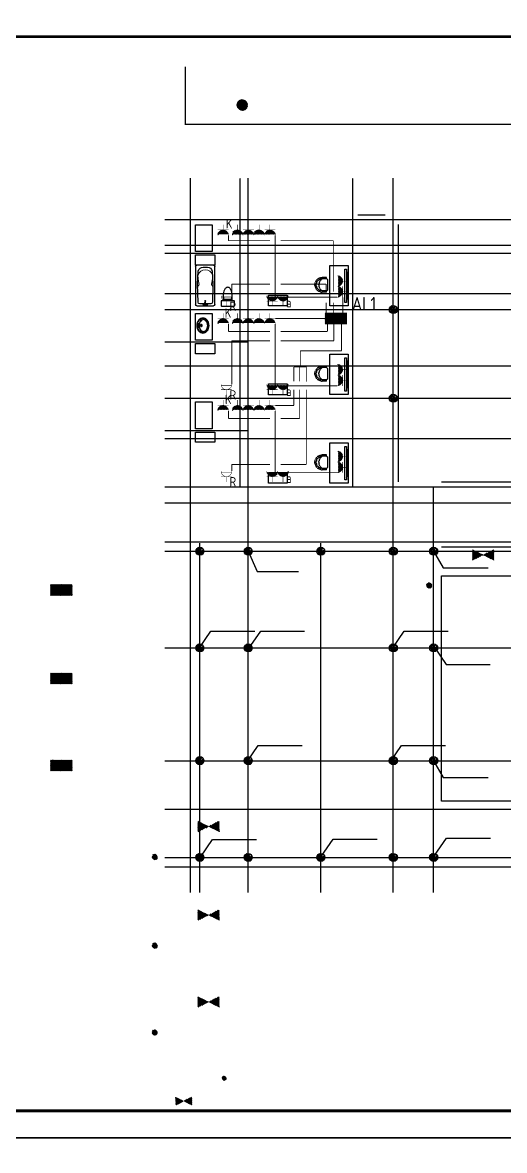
# Model space of a CAD drawing. Extents: x -137808 to 103746506, y -332957 to -111547.
# Drawn here: x 102666 to 120600, y -275222 to -233222 of the extents above; entities that cross this region are included whole.
import ezdxf

# ---------------------------------------------------------------- set-up
doc = ezdxf.new("R2010")
doc.units = 0
doc.header["$LTSCALE"] = 25
doc.header["$MEASUREMENT"] = 0
doc.linetypes.add('DOTE', pattern=[2.42, 2, -0.2, 0.02, -0.2])
doc.layers.get('0').update_dxf_attribs({"linetype": 'CONTINUOUS'})
for name, color, linetype in [('1', 3, 'CONTINUOUS'), ('220', 7, 'CONTINUOUS'), ('DOTE', 1, 'DOTE'), ('PUB_TITLE', 4, 'CONTINUOUS'), ('家具', 54, 'CONTINUOUS'), ('电-强电平面-线缆', 3, 'CONTINUOUS'), ('设备-插座', 3, 'CONTINUOUS'), ('设备-照明', 3, 'CONTINUOUS'), ('设备-箱柜', 3, 'CONTINUOUS')]:
    doc.layers.add(name, color=color, linetype=linetype)
doc.styles.add('IDQSTYLE', font='txt.shx', dxfattribs={"width": 0.7, "bigfont": 'hztxt.shx'})
doc.styles.get("Standard").update_dxf_attribs({"font": 'GBENOR', "bigfont": 'GBCBIG'})

# ---------------------------------------------------------------- blocks, each defined once
blk = doc.blocks.new('*X')
at = {"color": 0, "linetype": 'Continuous'}
for p, q in [((192.59, 446.72), (193.93, 448.06)), ((192.59, 446.72), (193.87, 448.01)), ((192.65, 447.21), (193.44, 448)), ((192.65, 446.36), (194.23, 447.94)), ((192.67, 446.38), (194.27, 447.98)), ((192.69, 447.24), (193.35, 447.91)), ((192.79, 446.07), (194.52, 447.8)), ((192.81, 446.1), (194.55, 447.84)), ((192.98, 445.84), (194.75, 447.61)), ((193.01, 445.87), (194.78, 447.64)), ((193.23, 445.66), (194.93, 447.37)), ((193.27, 445.7), (194.95, 447.39)), ((193.53, 445.54), (195.05, 447.06)), ((193.58, 445.59), (195.06, 447.07)), ((193.92, 445.51), (195.08, 446.67)), ((193.98, 445.57), (195.08, 446.67)), ((194.61, 445.77), (194.82, 445.99)), ((163.77, 434.88), (163.89, 435)), ((163.77, 434.45), (164.18, 434.86)), ((163.77, 434.03), (164.46, 434.72)), ((163.77, 433.6), (164.74, 434.57)), ((163.77, 433.18), (165.02, 434.43)), ((163.77, 432.76), (165.31, 434.29)), ((163.77, 432.33), (165.59, 434.15)), ((163.77, 431.91), (165.87, 434.01)), ((163.77, 431.48), (166.16, 433.87)), ((163.77, 431.06), (166.44, 433.73)), ((163.77, 430.63), (166.72, 433.58)), ((163.77, 430.21), (167, 433.44)), ((164.32, 430.33), (167.29, 433.3)), ((165.17, 430.76), (167.57, 433.16)), ((166.02, 431.18), (167.85, 433.02)), ((166.86, 431.61), (168.14, 432.88)), ((167.71, 432.03), (168.42, 432.74)), ((168.56, 432.45), (168.7, 432.59)), ((168.98, 432.45), (169.41, 432.88)), ((169.27, 432.31), (170.26, 433.3)), ((169.55, 432.17), (171.11, 433.73)), ((169.83, 432.03), (171.96, 434.15)), ((170.12, 431.89), (172.8, 434.58)), ((170.4, 431.75), (173.65, 435)), ((170.68, 431.6), (173.77, 434.69)), ((170.96, 431.46), (173.77, 434.27)), ((171.25, 431.32), (173.77, 433.85)), ((171.53, 431.18), (173.77, 433.42)), ((171.81, 431.04), (173.77, 433)), ((172.1, 430.9), (173.77, 432.57)), ((172.38, 430.76), (173.77, 432.15)), ((172.66, 430.61), (173.77, 431.72)), ((172.94, 430.47), (173.77, 431.3)), ((173.23, 430.33), (173.77, 430.88)), ((173.51, 430.19), (173.77, 430.45)), ((232.27, 320.09), (237.18, 325)), ((232.27, 320.51), (236.75, 325)), ((232.27, 320.94), (236.33, 325)), ((232.27, 321.36), (235.9, 325)), ((232.27, 321.79), (235.48, 325)), ((232.27, 322.21), (235.06, 325)), ((232.27, 322.63), (234.63, 325)), ((232.27, 323.06), (234.21, 325)), ((232.27, 323.48), (233.78, 325)), ((232.27, 323.91), (233.36, 325)), ((232.27, 324.33), (232.93, 325)), ((232.27, 324.76), (232.51, 325)), ((232.6, 320), (237.6, 325)), ((233.02, 320), (238.02, 325)), ((233.45, 320), (238.45, 325)), ((233.87, 320), (238.87, 325)), ((234.3, 320), (239.3, 325)), ((234.72, 320), (239.72, 325)), ((235.15, 320), (240.15, 325)), ((235.57, 320), (240.57, 325)), ((235.99, 320), (240.99, 325)), ((236.42, 320), (241.42, 325)), ((236.84, 320), (241.84, 325)), ((237.27, 320), (242.27, 325)), ((237.69, 320), (242.27, 324.57)), ((238.12, 320), (242.27, 324.15)), ((238.54, 320), (242.27, 323.72)), ((238.96, 320), (242.27, 323.3)), ((239.39, 320), (242.27, 322.88)), ((239.81, 320), (242.27, 322.45)), ((240.24, 320), (242.27, 322.03)), ((240.66, 320), (242.27, 321.6)), ((241.09, 320), (242.27, 321.18)), ((241.51, 320), (242.27, 320.75)), ((241.93, 320), (242.27, 320.33)), ((278.36, 223.2), (280.79, 225.63)), ((278.36, 222.93), (281.06, 225.62)), ((278.39, 223.51), (280.47, 225.6)), ((278.4, 222.68), (281.31, 225.59)), ((278.45, 222.45), (279.79, 223.79)), ((278.47, 223.88), (280.11, 225.52)), ((278.52, 222.24), (279.62, 223.34)), ((278.61, 222.04), (279.61, 223.04)), ((278.69, 224.39), (279.6, 225.29)), ((278.71, 221.86), (279.65, 222.8)), ((278.82, 221.68), (279.73, 222.59)), ((278.94, 221.52), (279.83, 222.42)), ((279.08, 221.38), (279.96, 222.26)), ((279.22, 221.24), (280.11, 222.13)), ((279.38, 221.11), (280.29, 222.02)), ((279.55, 221), (280.49, 221.94)), ((279.61, 223.04), (280.95, 224.38)), ((279.62, 223.34), (280.65, 224.37)), ((279.65, 222.8), (281.19, 224.34)), ((279.73, 222.59), (281.39, 224.26)), ((279.73, 220.9), (280.72, 221.89)), ((279.79, 223.79), (280.2, 224.2)), ((279.83, 222.42), (281.57, 224.16)), ((279.93, 220.81), (281.01, 221.89)), ((279.94, 223.09), (280.9, 224.05)), ((279.96, 222.26), (281.73, 224.03)), ((279.99, 222.85), (281.14, 224)), ((279.99, 223.42), (280.57, 224)), ((280.07, 222.66), (281.33, 223.91)), ((280.11, 222.13), (281.86, 223.88)), ((280.14, 220.74), (281.41, 222.01)), ((280.2, 224.2), (281.54, 225.54)), ((280.2, 222.5), (281.49, 223.79)), ((280.29, 222.02), (281.97, 223.7)), ((280.35, 222.37), (281.62, 223.64)), ((280.36, 220.68), (283.31, 223.63)), ((280.49, 221.94), (282.05, 223.5)), ((280.54, 222.27), (281.71, 223.45)), ((280.61, 220.65), (283.34, 223.38)), ((280.65, 224.37), (281.75, 225.47)), ((280.72, 221.89), (282.1, 223.27)), ((280.77, 222.22), (281.77, 223.22)), ((280.88, 220.63), (283.36, 223.11)), ((280.95, 224.38), (281.95, 225.38)), ((281.01, 221.89), (282.1, 222.98)), ((281.08, 222.24), (281.74, 222.91)), ((281.18, 220.65), (283.33, 222.81)), ((281.19, 224.34), (282.13, 225.28)), ((281.39, 224.26), (282.3, 225.17)), ((281.41, 222.01), (281.98, 222.58)), ((281.54, 220.73), (283.26, 222.45)), ((281.57, 224.16), (282.46, 225.05)), ((281.73, 224.03), (282.61, 224.91)), ((281.86, 223.88), (282.75, 224.77)), ((281.97, 223.7), (282.87, 224.61)), ((281.98, 222.58), (283.25, 223.85)), ((282.01, 220.91), (283.07, 221.98)), ((282.05, 223.5), (282.99, 224.44)), ((282.1, 223.27), (283.09, 224.26)), ((282.1, 222.98), (283.18, 224.06)), ((159.6, 156.77), (159.62, 156.79)), ((159.66, 156.55), (159.91, 156.79)), ((159.75, 156.35), (160.19, 156.79)), ((159.84, 156.17), (160.47, 156.79)), ((159.95, 155.99), (160.75, 156.79)), ((160.08, 155.83), (161.04, 156.79)), ((160.21, 155.68), (161.32, 156.79)), ((160.35, 155.55), (161.6, 156.79)), ((160.51, 155.42), (161.89, 156.79)), ((160.68, 155.3), (162.17, 156.79)), ((160.86, 155.2), (162.45, 156.79)), ((161.05, 155.11), (162.73, 156.79)), ((161.26, 155.03), (163.02, 156.79)), ((161.48, 154.98), (163.3, 156.79)), ((161.72, 154.93), (163.58, 156.79)), ((161.99, 154.92), (163.87, 156.79)), ((162.29, 154.93), (164.49, 157.14)), ((162.63, 155), (164.43, 156.79)), ((163.08, 155.16), (164.27, 156.35)), ((262, 135.85), (263.24, 137.09)), ((262, 135.85), (263.24, 137.09)), ((262, 135.85), (263.24, 137.09)), ((262, 135.85), (263.24, 137.09)), ((262.02, 135.59), (263.5, 137.07)), ((262.02, 135.59), (263.5, 137.07)), ((262.02, 135.59), (263.5, 137.07)), ((262.02, 135.59), (263.5, 137.07)), ((262.05, 136.18), (262.91, 137.04)), ((262.05, 136.18), (262.91, 137.04)), ((262.05, 136.18), (262.91, 137.04)), ((262.05, 136.18), (262.91, 137.04)), ((262.09, 135.37), (263.71, 137)), ((262.09, 135.37), (263.71, 137)), ((262.09, 135.37), (263.71, 137)), ((262.09, 135.37), (263.71, 137)), ((262.18, 135.19), (263.9, 136.91)), ((262.18, 135.19), (263.9, 136.91)), ((262.18, 135.19), (263.9, 136.91)), ((262.18, 135.19), (263.9, 136.91)), ((262.3, 135.02), (264.07, 136.79)), ((262.3, 135.02), (264.07, 136.79)), ((262.3, 135.02), (264.07, 136.79)), ((262.3, 135.02), (264.07, 136.79)), ((262.44, 134.88), (264.21, 136.64)), ((262.44, 134.88), (264.21, 136.64)), ((262.44, 134.88), (264.21, 136.64)), ((262.44, 134.88), (264.21, 136.64)), ((262.61, 134.77), (264.32, 136.48)), ((262.61, 134.77), (264.32, 136.48)), ((262.61, 134.77), (264.32, 136.48)), ((262.61, 134.77), (264.32, 136.48)), ((262.8, 134.67), (264.42, 136.29)), ((262.8, 134.67), (264.42, 136.29)), ((262.8, 134.67), (264.42, 136.29)), ((262.8, 134.67), (264.42, 136.29)), ((263.02, 134.61), (264.48, 136.07)), ((263.02, 134.61), (264.48, 136.07)), ((263.02, 134.61), (264.48, 136.07)), ((263.02, 134.61), (264.48, 136.07)), ((263.28, 134.59), (264.5, 135.8)), ((263.28, 134.59), (264.5, 135.8)), ((263.28, 134.59), (264.5, 135.8)), ((263.28, 134.59), (264.5, 135.8)), ((263.62, 134.65), (264.44, 135.46)), ((263.62, 134.65), (264.44, 135.46)), ((263.62, 134.65), (264.44, 135.46)), ((263.62, 134.65), (264.44, 135.46))]:
    blk.add_line(p, q, dxfattribs=at)
blk = doc.blocks.new('HC000072')
at = {"color": 0, "linetype": 'Continuous'}
for p, q in [((-2.5, 2.5), (-0.88, 0.88)), ((2.5, 2.5), (0.88, 0.88)), ((-0.88, -0.88), (-2.5, -2.5)), ((0.88, -0.88), (2.5, -2.5))]:
    blk.add_line(p, q, dxfattribs=at)
at = {"color": 0, "linetype": 'Continuous', "const_width": 0.2}
blk.add_lwpolyline([(-3.75, 3.75), (3.75, 3.75), (3.75, -3.75), (-3.75, -3.75)], close=True, dxfattribs=at)
at = {"color": 0, "linetype": 'Continuous'}
for start, end in [(135, 180), (180, 225), (90, 135), (45, 90), (0, 45), (315, 0), (225, 270), (270, 315)]:
    blk.add_arc((0, 0), 1.25, start, end, dxfattribs=at)
blk.add_blockref('*X', (-280.86, -223.13), dxfattribs=at)
at = {"color": 0, "style": 'IDQSTYLE', "width": 0.7}
blk.add_attdef('PSFHATT', (5.75, -3.75), '', height=2.5, dxfattribs=at)
blk = doc.blocks.new('HC000132')
at = {"color": 0, "linetype": 'Continuous'}
for p, q in [((-4.91, 4.35), (-4.89, 4.38)), ((-4.85, 4.13), (-4.6, 4.38)), ((-4.76, 3.94), (-4.32, 4.38)), ((-4.66, 3.75), (-4.04, 4.38)), ((-4.55, 3.58), (-3.75, 4.38)), ((-4.43, 3.41), (-3.47, 4.38)), ((-4.3, 3.27), (-3.19, 4.38)), ((-4.16, 3.13), (-2.91, 4.38)), ((-4, 3), (-2.62, 4.38)), ((-3.83, 2.88), (-2.34, 4.38)), ((-3.65, 2.78), (-2.06, 4.38)), ((-3.46, 2.69), (-1.77, 4.38)), ((-3.25, 2.62), (-1.49, 4.38)), ((-3.03, 2.56), (-1.21, 4.38)), ((-2.79, 2.52), (-0.93, 4.38)), ((-2.52, 2.5), (-0.64, 4.38)), ((-2.22, 2.52), (-0.36, 4.38)), ((-1.87, 2.58), (-0.08, 4.37)), ((-1.43, 2.74), (-0.24, 3.93)), ((0.11, 4.28), (0.2, 4.38)), ((0.18, 4.07), (0.48, 4.38)), ((0.27, 3.88), (0.76, 4.38)), ((0.37, 3.7), (1.05, 4.38)), ((0.48, 3.53), (1.33, 4.38)), ((0.61, 3.37), (1.61, 4.38)), ((0.74, 3.22), (1.9, 4.38)), ((0.89, 3.09), (2.18, 4.38)), ((1.05, 2.96), (2.46, 4.38)), ((1.22, 2.85), (2.74, 4.38)), ((1.4, 2.75), (3.03, 4.38)), ((1.6, 2.67), (3.31, 4.38)), ((1.81, 2.6), (3.59, 4.38)), ((2.04, 2.54), (3.88, 4.38)), ((2.29, 2.51), (4.16, 4.38)), ((2.57, 2.5), (4.44, 4.38)), ((2.88, 2.53), (4.97, 4.62)), ((3.24, 2.61), (4.89, 4.26)), ((3.75, 2.83), (4.67, 3.75))]:
    blk.add_line(p, q, dxfattribs=at)
at = {"color": 0, "linetype": 'Continuous', "const_width": 0.2}
for points in [[(-5.05, 2.48), (-0.02, 2.48)], [(-4.92, 4.38), (-0.08, 4.38)], [(-2.5, 2.5), (-2.5, 0)], [(0.08, 4.38), (4.92, 4.38)], [(2.5, 2.5), (2.5, 0)]]:
    blk.add_lwpolyline(points, dxfattribs=at)
for points in [[(-5, 5, 0.198912), (-4.27, 3.23, 0.198912), (-2.5, 2.5, 0.198912), (-0.73, 3.23, 0.198912), (0, 5)], [(0, 5, 0.198912), (0.73, 3.23, 0.198912), (2.5, 2.5, 0.198912), (4.27, 3.23, 0.198912), (5, 5)]]:
    blk.add_lwpolyline(points, format="xyb", dxfattribs=at)
at = {"color": 0, "style": 'IDQSTYLE', "width": 0.7}
blk.add_attdef('PSFHATT', (7, 0), '', height=2.5, dxfattribs=at)
blk = doc.blocks.new('HC000135')
at = {"color": 0, "linetype": 'Continuous', "const_width": 0.2}
for points in [[(-2.55, 2.48), (2.48, 2.48)], [(-2.42, 4.35), (2.41, 4.35)], [(0, 2.5), (0, 0)]]:
    blk.add_lwpolyline(points, dxfattribs=at)
blk.add_lwpolyline([(-2.5, 5, 0.198912), (-1.77, 3.23, 0.198912), (0, 2.5, 0.198912), (1.77, 3.23, 0.198912), (2.5, 5)], format="xyb", dxfattribs=at)
at = {"color": 0, "style": 'IDQSTYLE', "width": 0.7}
blk.add_attdef('PSFHATT', (4.5, 0), '', height=2.5, dxfattribs=at)
blk = doc.blocks.new('HC000134')
at = {"color": 0, "linetype": 'Continuous', "const_width": 0.2}
for points in [[(-2.55, 2.48), (2.48, 2.48)], [(-2.42, 4.38), (2.42, 4.38)], [(0, 2.5), (0, 0)]]:
    blk.add_lwpolyline(points, dxfattribs=at)
blk.add_lwpolyline([(-2.5, 5, 0.198912), (-1.77, 3.23, 0.198912), (0, 2.5, 0.198912), (1.77, 3.23, 0.198912), (2.5, 5)], format="xyb", dxfattribs=at)
at = {"color": 0, "linetype": 'Continuous'}
blk.add_blockref('*X', (-162.01, -152.42), dxfattribs=at)
at = {"color": 0, "style": 'IDQSTYLE', "width": 0.7}
blk.add_attdef('PSFHATT', (4.5, 0), '', height=2.5, dxfattribs=at)
blk = doc.blocks.new('HC000429')
at = {"color": 0, "linetype": 'Continuous', "const_width": 0.3}
blk.add_lwpolyline([(5, 2.5), (-5, 2.5), (-5, -2.5), (5, -2.5)], close=True, dxfattribs=at)
at = {"color": 0, "linetype": 'Continuous'}
blk.add_blockref('*X', (-237.27, -322.5), dxfattribs=at)
at = {"color": 0, "style": 'IDQSTYLE', "width": 0.7}
blk.add_attdef('PSFHATT', (7, -2.5), '', height=2.5, dxfattribs=at)
blk = doc.blocks.new('$plan$00001629')
at = {"color": 251}
for p, q in [((-252, -170), (-172, -150)), ((-75, -35), (-75, -85)), ((-75, -35), (75, -35)), ((-75, -85), (-21, -85)), ((-16, -146), (-25, -35)), ((16, -146), (25, -35)), ((21, -85), (75, -85)), ((75, -35), (75, -85)), ((172, -150), (252, -170))]:
    blk.add_line(p, q, dxfattribs=at)
for centre, radius in [((-50, -60), 20), ((1, -60), 10), ((50, -60), 20)]:
    blk.add_circle(centre, radius, dxfattribs=at)
for centre, radius, start, end in [((0, -340), 340, 90, 108.7907), ((0, -340), 340, 71.2093, 90), ((-90, -230), 190, 153.24, 180), ((-90, -230), 190, 180, 206.76), ((-90, -230), 173, 153.24, 180), ((-90, -230), 173, 180, 206.76), ((-46, -252), 239, 129.4007, 153.24), ((-46, -208), 239, 206.76, 230.5993), ((-46, -252), 222, 129.4007, 153.24), ((-46, -208), 222, 206.76, 230.5993), ((-102, -250), 118, 150.3366, 180), ((-102, -250), 118, 180, 209.6634), ((-53, -278), 174, 126.0274, 150.3366), ((-53, -222), 174, 209.6634, 233.9726), ((-18, -286), 283, 108.7907, 129.4007), ((-18, -174), 283, 230.5993, 251.2093), ((-18, -286), 266, 108.7907, 129.4007), ((-18, -174), 266, 230.5993, 251.2093), ((-21, -322), 229, 106.7647, 126.0274), ((-21, -178), 229, 233.9726, 253.2353), ((0, -340), 323, 90, 108.7907), ((0, -391), 301, 93.9271, 106.7647), ((0, -109), 301, 253.2353, 270), ((0, -170), 35, 118.7783, 61.2217), ((0, -170), 25, 129.0728, 50.9272), ((0, -146), 16.3, 180, 0), ((0, -340), 323, 71.2093, 90), ((0, -109), 301, 270, 286.7647), ((0, -391), 301, 73.2353, 86.0729), ((21, -322), 229, 53.9726, 73.2353), ((21, -178), 229, 286.7647, 306.0274), ((18, -286), 266, 50.5993, 71.2093), ((18, -174), 266, 288.7907, 309.4007), ((18, -286), 283, 50.5993, 71.2093), ((18, -174), 283, 288.7907, 309.4007), ((53, -278), 174, 29.6634, 53.9726), ((53, -222), 174, 306.0274, 330.3366), ((46, -252), 222, 26.76, 50.5993), ((46, -208), 222, 309.4007, 333.24), ((46, -252), 239, 26.76, 50.5993), ((46, -208), 239, 309.4007, 333.24), ((102, -250), 118, 0, 29.6634), ((102, -250), 118, 330.3366, 0), ((90, -230), 173, 0, 26.76), ((90, -230), 173, 333.24, 0), ((90, -230), 190, 0, 26.76), ((90, -230), 190, 333.24, 0), ((0, -120), 340, 251.2093, 270), ((0, -120), 323, 251.2093, 270), ((0, -120), 323, 270, 288.7907), ((0, -120), 340, 270, 288.7907)]:
    blk.add_arc(centre, radius, start, end, dxfattribs=at)
blk = doc.blocks.new('$plan$00001613')
at = {"color": 251}
for p, q in [((-260, -140), (-260, 140)), ((-200, 170), (-200, -170))]:
    blk.add_line(p, q, dxfattribs=at)
blk.add_lwpolyline([(-430, -170), (-200, -170), (-200, -220, 0.414214), (-170, -250), (-30, -250, 0.414214), (0, -220), (0, 220, 0.414214), (-30, 250), (-170, 250, 0.414214), (-200, 220), (-200, 170), (-430, 170)], format="xyb", dxfattribs=at)
for centre, radius, start, end in [((-590, 0), 110, 123.4509, 236.5491), ((-413, -227), 398, 67.4505, 126.6381), ((-413, 227), 398, 233.3619, 292.5495)]:
    blk.add_arc(centre, radius, start, end, dxfattribs=at)
blk = doc.blocks.new('$plan$00000489')
at = {"color": 251}
for p, q in [((-1520, -310), (-1520, 310)), ((-1470, 360), (-50, 360)), ((-81, 18), (-122, 12)), ((-64, 71), (-72, 27)), ((-29, 71), (-25, 30)), ((0, 310), (0, -310)), ((-50, -360), (-1470, -360)), ((-81, -18), (-122, -12)), ((-64, -71), (-72, -27)), ((-29, -71), (-25, -30))]:
    blk.add_line(p, q, dxfattribs=at)
blk.add_lwpolyline([(-77, 81), (-77, 207, 0.398606), (-134, 267), (-810, 285), (-1299, 260, 0.354414), (-1441, 76), (-1441, -76, 0.354414), (-1299, -260), (-810, -285), (-134, -267, 0.398606), (-77, -207), (-77, -20)], format="xyb", dxfattribs=at)
at = {"color": 251, "lineweight": 13}
for points in [[(-1090, 273), (-1074, 271), (-1056, 270), (-1039, 268), (-1022, 266), (-1005, 265), (-989, 263), (-974, 262), (-961, 260), (-949, 259), (-939, 257), (-929, 256), (-921, 255), (-914, 253), (-908, 252), (-902, 251), (-896, 250), (-891, 249), (-886, 247), (-881, 246), (-876, 245), (-871, 244), (-866, 243), (-860, 241), (-855, 240), (-849, 239), (-844, 238), (-838, 237), (-832, 236), (-826, 236), (-821, 235), (-816, 234), (-811, 234), (-806, 234), (-801, 234), (-797, 234), (-793, 235), (-790, 235), (-786, 236), (-783, 237), (-779, 238), (-776, 240), (-773, 241), (-770, 243), (-767, 245), (-764, 247), (-762, 249), (-759, 251), (-757, 253), (-754, 255), (-752, 257), (-750, 259), (-748, 262), (-746, 264), (-744, 265), (-742, 267), (-740, 269), (-737, 271), (-735, 272), (-733, 273), (-730, 274), (-727, 275), (-723, 276), (-719, 277), (-714, 278), (-709, 279), (-703, 280), (-696, 281), (-690, 282), (-683, 283)], [(-1090, -273), (-1074, -271), (-1056, -270), (-1039, -268), (-1022, -266), (-1005, -265), (-989, -263), (-974, -262), (-961, -260), (-949, -259), (-939, -257), (-929, -256), (-921, -255), (-914, -253), (-908, -252), (-902, -251), (-896, -250), (-891, -249), (-886, -247), (-881, -246), (-876, -245), (-871, -244), (-866, -243), (-860, -241), (-855, -240), (-849, -239), (-844, -238), (-838, -237), (-832, -236), (-826, -236), (-821, -235), (-816, -234), (-811, -234), (-806, -234), (-801, -234), (-797, -234), (-793, -235), (-790, -235), (-786, -236), (-783, -237), (-779, -238), (-776, -240), (-773, -241), (-770, -243), (-767, -245), (-764, -247), (-762, -249), (-759, -251), (-757, -253), (-754, -255), (-752, -257), (-750, -259), (-748, -262), (-746, -264), (-744, -265), (-742, -267), (-740, -269), (-737, -271), (-735, -272), (-733, -273), (-730, -274), (-727, -275), (-723, -276), (-719, -277), (-714, -278), (-709, -279), (-703, -280), (-696, -281), (-690, -282), (-685, -282)]]:
    blk.add_lwpolyline(points, dxfattribs=at)
at = {"color": 251}
blk.add_lwpolyline([(-77, 20), (-77, 81)], dxfattribs=at)
at = {"color": 251, "lineweight": 13}
for centre, radius in [((-178, 0), 17.6), ((-47, 71), 12.6), ((-47, -71), 12.6)]:
    blk.add_circle(centre, radius, dxfattribs=at)
at = {"color": 251}
for centre, radius in [((-178, 0), 11.6), ((-48, 0), 9.88)]:
    blk.add_circle(centre, radius, dxfattribs=at)
for centre, radius, start, end in [((-1470, 310), 50, 90, 180), ((-122, 0), 12.5, 90, 270), ((-82, 28), 10, 278.2472, 349.7858), ((-47, 71), 17.6, 0, 180), ((-50, 310), 50, 0, 90), ((-324, 0), 300, 354.3229, 5.6771), ((-1470, -310), 50, 180, 270), ((-82, -28), 10, 10.2142, 81.7528), ((-47, -71), 17.6, 180, 0), ((-50, -310), 50, 270, 0)]:
    blk.add_arc(centre, radius, start, end, dxfattribs=at)
at = {"color": 251, "lineweight": 13}
blk.add_arc((-1073, 0), 276, 105.6385, 254.9629, dxfattribs=at)
blk = doc.blocks.new('CHR1')
at = {"color": 251, "linetype": 'Continuous'}
for p, q in [((-225, 150), (-275, 150)), ((-275, 150), (-275, 0)), ((-225, 150), (-225, 0)), ((189, 200), (-189, 200)), ((275, 150), (225, 150)), ((225, 150), (225, 0)), ((275, 150), (275, 0))]:
    blk.add_line(p, q, dxfattribs=at)
at = {"color": 251}
for p, q in [((-225, 150), (-225, 158)), ((225, 150), (225, 158))]:
    blk.add_line(p, q, dxfattribs=at)
at = {"color": 251, "linetype": 'Continuous'}
for points in [[(-208, 180, 0), (-217, 169, 0), (-225, 158, 0)], [(-208, 180, 0), (-199, 190, 0), (-189, 200, 0)], [(189, 200, 0), (199, 190, 0), (208, 180, 0)], [(225, 158, 0), (217, 169, 0), (208, 180, 0)], [(-270, -54, 0), (-274, -27, 0), (-275, 0, 0)], [(-254, -105, 0), (-263, -80, 0), (-270, -54, 0)], [(-229, -153, 0), (-242, -130, 0), (-254, -105, 0)], [(-229, -153, 0), (-213, -175, 0), (-194, -195, 0)], [(-221, -44, 0), (-224, -22, 0), (-225, 0, 0)], [(-191, -48, 0), (-209, -29, 0), (-225, -8, 0)], [(-221, -44, 0), (-215, -65, 0), (-208, -86, 0)], [(-187, -125, 0), (-198, -106, 0), (-208, -86, 0)], [(-153, -229, 0), (-174, -213, 0), (-194, -195, 0)], [(-149, -81, 0), (-171, -65, 0), (-191, -48, 0)], [(-159, -159, 0), (-174, -143, 0), (-187, -125, 0)], [(-125, -187, 0), (-143, -174, 0), (-159, -159, 0)], [(-153, -229, 0), (-130, -243, 0), (-105, -254, 0)], [(-103, -105, 0), (-127, -94, 0), (-149, -81, 0)], [(-86, -208, 0), (-106, -199, 0), (-125, -187, 0)], [(-54, -270, 0), (-80, -263, 0), (-105, -254, 0)], [(-103, -105, 0), (-78, -114, 0), (-52, -120, 0)], [(-86, -208, 0), (-65, -215, 0), (-44, -221, 0)], [(0, -275, 0), (-27, -274, 0), (-54, -270, 0)], [(0, -125, 0), (-26, -124, 0), (-52, -120, 0)], [(0, -225, 0), (-22, -224, 0), (-44, -221, 0)], [(0, -125, 0), (26, -124, 0), (52, -120, 0)], [(44, -221, 0), (22, -224, 0), (0, -225, 0)], [(54, -270, 0), (27, -274, 0), (0, -275, 0)], [(44, -221, 0), (65, -215, 0), (86, -208, 0)], [(103, -105, 0), (78, -114, 0), (52, -120, 0)], [(54, -270, 0), (80, -263, 0), (105, -254, 0)], [(125, -187, 0), (106, -199, 0), (86, -208, 0)], [(150, -81, 0), (127, -94, 0), (103, -105, 0)], [(105, -254, 0), (130, -243, 0), (153, -229, 0)], [(159, -159, 0), (143, -174, 0), (125, -187, 0)], [(150, -81, 0), (171, -65, 0), (191, -48, 0)], [(195, -195, 0), (175, -213, 0), (153, -229, 0)], [(187, -125, 0), (174, -143, 0), (159, -159, 0)], [(208, -86, 0), (199, -106, 0), (187, -125, 0)], [(225, -8, 0), (209, -29, 0), (191, -48, 0)], [(195, -195, 0), (213, -175, 0), (229, -153, 0)], [(221, -44, 0), (215, -65, 0), (208, -86, 0)], [(225, 0, 0), (224, -22, 0), (221, -44, 0)], [(254, -105, 0), (243, -130, 0), (229, -153, 0)], [(270, -54, 0), (263, -80, 0), (254, -105, 0)], [(270, -54, 0), (274, -27, 0), (275, 0, 0)]]:
    blk.add_polyline3d(points, dxfattribs=at)

msp = doc.modelspace()

# ---------------------------------------------------------------- hatches: boundary and pattern name
h = msp.add_hatch()
h.set_pattern_fill('木材', color=251, scale=20, style=0)
h.set_pattern_definition([(50, (6093.805, -163960.06), (51.847064, 186.24683), [1200, -160, 400, -80]), (50, (6200.2, -163920.06), (-132.93014, 7.10905), [240, -26.4, 480, -60]), (50, (6133.805, -163892.057), (226.339663, 353.127904), [640, -112, 320, -80])])
h.paths.add_polyline_path([(116314, -243911, 1), (116614, -243911, 1)])
h = msp.add_hatch()
h.set_pattern_fill('木材', color=251, scale=20, style=0)
h.set_pattern_definition([(50, (6093.805, -167260.06), (51.847064, 186.24683), [1200, -160, 400, -80]), (50, (6200.2, -167220.06), (-132.93014, 7.10905), [240, -26.4, 480, -60]), (50, (6133.805, -167192.057), (226.339663, 353.127904), [640, -112, 320, -80])])
h.paths.add_polyline_path([(116314, -247211, 1), (116614, -247211, 1)])
h = msp.add_hatch()
h.set_pattern_fill('木材', color=251, scale=20, style=0)
h.set_pattern_definition([(50, (-1104.67, -172957.41), (51.847064, 186.24683), [1200, -160, 400, -80]), (50, (-998.27, -172917.41), (-132.93014, 7.10905), [240, -26.4, 480, -60]), (50, (-1064.67, -172889.41), (226.339663, 353.127904), [640, -112, 320, -80])])
h.paths.add_polyline_path([(109116, -252909, 1), (109416, -252909, 1)])
h = msp.add_hatch()
h.set_pattern_fill('木材', color=251, scale=20, style=0)
h.set_pattern_definition([(50, (695.33, -172957.41), (51.847064, 186.24683), [1200, -160, 400, -80]), (50, (801.73, -172917.41), (-132.93014, 7.10905), [240, -26.4, 480, -60]), (50, (735.33, -172889.41), (226.339663, 353.127904), [640, -112, 320, -80])])
h.paths.add_polyline_path([(110916, -252909, 1), (111216, -252909, 1)])
h = msp.add_hatch()
h.set_pattern_fill('木材', color=251, scale=20, style=0)
h.set_pattern_definition([(50, (3395.33, -172957.41), (51.847064, 186.24683), [1200, -160, 400, -80]), (50, (3501.73, -172917.41), (-132.93014, 7.10905), [240, -26.4, 480, -60]), (50, (3435.33, -172889.41), (226.339663, 353.127904), [640, -112, 320, -80])])
h.paths.add_polyline_path([(113616, -252909, 1), (113916, -252909, 1)])
h = msp.add_hatch()
h.set_pattern_fill('木材', color=251, scale=20, style=0)
h.set_pattern_definition([(50, (6095.33, -172957.41), (51.847064, 186.24683), [1200, -160, 400, -80]), (50, (6201.73, -172917.41), (-132.93014, 7.10905), [240, -26.4, 480, -60]), (50, (6135.33, -172889.41), (226.339663, 353.127904), [640, -112, 320, -80])])
h.paths.add_polyline_path([(116316, -252909, 1), (116616, -252909, 1)])
h = msp.add_hatch()
h.set_pattern_fill('木材', color=251, scale=20, style=0)
h.set_pattern_definition([(50, (7595.33, -172957.41), (51.847064, 186.24683), [1200, -160, 400, -80]), (50, (7701.73, -172917.41), (-132.93014, 7.10905), [240, -26.4, 480, -60]), (50, (7635.33, -172889.41), (226.339663, 353.127904), [640, -112, 320, -80])])
h.paths.add_polyline_path([(117816, -252909, 1), (118116, -252909, 1)])
h = msp.add_hatch()
h.set_pattern_fill('木材', color=251, scale=20, style=0)
h.set_pattern_definition([(50, (-1104.67, -176557.41), (51.847064, 186.24683), [1200, -160, 400, -80]), (50, (-998.27, -176517.41), (-132.93014, 7.10905), [240, -26.4, 480, -60]), (50, (-1064.67, -176489.41), (226.339663, 353.127904), [640, -112, 320, -80])])
h.paths.add_polyline_path([(109116, -256509, 1), (109416, -256509, 1)])
h = msp.add_hatch()
h.set_pattern_fill('木材', color=251, scale=20, style=0)
h.set_pattern_definition([(50, (695.33, -176557.41), (51.847064, 186.24683), [1200, -160, 400, -80]), (50, (801.73, -176517.41), (-132.93014, 7.10905), [240, -26.4, 480, -60]), (50, (735.33, -176489.41), (226.339663, 353.127904), [640, -112, 320, -80])])
h.paths.add_polyline_path([(110916, -256509, 1), (111216, -256509, 1)])
h = msp.add_hatch()
h.set_pattern_fill('木材', color=251, scale=20, style=0)
h.set_pattern_definition([(50, (6095.33, -176557.41), (51.847064, 186.24683), [1200, -160, 400, -80]), (50, (6201.73, -176517.41), (-132.93014, 7.10905), [240, -26.4, 480, -60]), (50, (6135.33, -176489.41), (226.339663, 353.127904), [640, -112, 320, -80])])
h.paths.add_polyline_path([(116316, -256509, 1), (116616, -256509, 1)])
h = msp.add_hatch()
h.set_pattern_fill('木材', color=251, scale=20, style=0)
h.set_pattern_definition([(50, (7595.33, -176557.41), (51.847064, 186.24683), [1200, -160, 400, -80]), (50, (7701.73, -176517.41), (-132.93014, 7.10905), [240, -26.4, 480, -60]), (50, (7635.33, -176489.41), (226.339663, 353.127904), [640, -112, 320, -80])])
h.paths.add_polyline_path([(117816, -256509, 1), (118116, -256509, 1)])
h = msp.add_hatch()
h.set_pattern_fill('木材', color=251, scale=20, style=0)
h.set_pattern_definition([(50, (-1104.67, -180757.41), (51.847064, 186.24683), [1200, -160, 400, -80]), (50, (-998.27, -180717.41), (-132.93014, 7.10905), [240, -26.4, 480, -60]), (50, (-1064.67, -180689.41), (226.339663, 353.127904), [640, -112, 320, -80])])
h.paths.add_polyline_path([(109116, -260709, 1), (109416, -260709, 1)])
h = msp.add_hatch()
h.set_pattern_fill('木材', color=251, scale=20, style=0)
h.set_pattern_definition([(50, (695.33, -180757.41), (51.847064, 186.24683), [1200, -160, 400, -80]), (50, (801.73, -180717.41), (-132.93014, 7.10905), [240, -26.4, 480, -60]), (50, (735.33, -180689.41), (226.339663, 353.127904), [640, -112, 320, -80])])
h.paths.add_polyline_path([(110916, -260709, 1), (111216, -260709, 1)])
h = msp.add_hatch()
h.set_pattern_fill('木材', color=251, scale=20, style=0)
h.set_pattern_definition([(50, (6095.33, -180757.41), (51.847064, 186.24683), [1200, -160, 400, -80]), (50, (6201.73, -180717.41), (-132.93014, 7.10905), [240, -26.4, 480, -60]), (50, (6135.33, -180689.41), (226.339663, 353.127904), [640, -112, 320, -80])])
h.paths.add_polyline_path([(116316, -260709, 1), (116616, -260709, 1)])
h = msp.add_hatch()
h.set_pattern_fill('木材', color=251, scale=20, style=0)
h.set_pattern_definition([(50, (7595.33, -180757.41), (51.847064, 186.24683), [1200, -160, 400, -80]), (50, (7701.73, -180717.41), (-132.93014, 7.10905), [240, -26.4, 480, -60]), (50, (7635.33, -180689.41), (226.339663, 353.127904), [640, -112, 320, -80])])
h.paths.add_polyline_path([(117816, -260709, 1), (118116, -260709, 1)])
h = msp.add_hatch()
h.set_pattern_fill('木材', color=251, scale=20, style=0)
h.set_pattern_definition([(50, (-1104.67, -184357.41), (51.847064, 186.24683), [1200, -160, 400, -80]), (50, (-998.27, -184317.41), (-132.93014, 7.10905), [240, -26.4, 480, -60]), (50, (-1064.67, -184289.41), (226.339663, 353.127904), [640, -112, 320, -80])])
h.paths.add_polyline_path([(109116, -264309, 1), (109416, -264309, 1)])
h = msp.add_hatch()
h.set_pattern_fill('木材', color=251, scale=20, style=0)
h.set_pattern_definition([(50, (695.33, -184357.41), (51.847064, 186.24683), [1200, -160, 400, -80]), (50, (801.73, -184317.41), (-132.93014, 7.10905), [240, -26.4, 480, -60]), (50, (735.33, -184289.41), (226.339663, 353.127904), [640, -112, 320, -80])])
h.paths.add_polyline_path([(110916, -264309, 1), (111216, -264309, 1)])
h = msp.add_hatch()
h.set_pattern_fill('木材', color=251, scale=20, style=0)
h.set_pattern_definition([(50, (3395.33, -184357.41), (51.847064, 186.24683), [1200, -160, 400, -80]), (50, (3501.73, -184317.41), (-132.93014, 7.10905), [240, -26.4, 480, -60]), (50, (3435.33, -184289.41), (226.339663, 353.127904), [640, -112, 320, -80])])
h.paths.add_polyline_path([(113616, -264309, 1), (113916, -264309, 1)])
h = msp.add_hatch()
h.set_pattern_fill('木材', color=251, scale=20, style=0)
h.set_pattern_definition([(50, (6095.33, -184357.41), (51.847064, 186.24683), [1200, -160, 400, -80]), (50, (6201.73, -184317.41), (-132.93014, 7.10905), [240, -26.4, 480, -60]), (50, (6135.33, -184289.41), (226.339663, 353.127904), [640, -112, 320, -80])])
h.paths.add_polyline_path([(116316, -264309, 1), (116616, -264309, 1)])
h = msp.add_hatch()
h.set_pattern_fill('木材', color=251, scale=20, style=0)
h.set_pattern_definition([(50, (7595.33, -184360.06), (51.847064, 186.24683), [1200, -160, 400, -80]), (50, (7701.73, -184320.06), (-132.93014, 7.10905), [240, -26.4, 480, -60]), (50, (7635.33, -184292.057), (226.339663, 353.127904), [640, -112, 320, -80])])
h.paths.add_polyline_path([(117816, -264311, 1), (118116, -264311, 1)])

# ---------------------------------------------------------------- linework, layer by layer
at = {"color": 251}
for p, q in [((115149, -240376), (116159, -240376)), ((116649, -240747), (116649, -250326)), ((114722, -242474), (114767, -242574)), ((114767, -242574), (114767, -243470)), ((114722, -243570), (114767, -243470)), ((114722, -245784), (114767, -245884)), ((114767, -245884), (114767, -246780)), ((114722, -246880), (114767, -246780)), ((114722, -249084), (114767, -249184)), ((114767, -249184), (114767, -250080)), ((114722, -250180), (114767, -250080)), ((118264, -250326), (121764, -250326)), ((118264, -252746), (121764, -252746)), ((111064, -252911), (111397, -253667)), ((117964, -252911), (118317, -253529)), ((111397, -253667), (112931, -253667)), ((118317, -253529), (120001, -253529)), ((117964, -260718), (118317, -261336)), ((118317, -261336), (120001, -261336))]:
    msp.add_line(p, q, dxfattribs=at)
for points, const_width in [([(153099, -234860), (153099, -237011), (108729, -237011), (108729, -234860)], 50), ([(116414, -253049), (116414, -256368)], 2), ([(116514, -253048), (116514, -256367)], 2), ([(116414, -260849), (116414, -264168)], 2), ([(116514, -260848), (116514, -264167)], 2)]:
    msp.add_lwpolyline(points, dxfattribs=dict(at, const_width=const_width))
for points in [[(109099, -240751), (109724, -240751), (109724, -241751), (109099, -241751)], [(109099, -241871), (109827, -241871), (109827, -242253), (109099, -242253)], [(114103, -242266), (114779, -242266), (114779, -243766), (114103, -243766)], [(114658, -242402), (114722, -242402), (114722, -243642), (114658, -243642)], [(109099, -244051), (109724, -244051), (109724, -245051), (109099, -245051)], [(109099, -245171), (109827, -245171), (109827, -245553), (109099, -245553)], [(114103, -245576), (114779, -245576), (114779, -247076), (114103, -247076)], [(114658, -245712), (114722, -245712), (114722, -246952), (114658, -246952)], [(109099, -247351), (109724, -247351), (109724, -248351), (109099, -248351)], [(109099, -248471), (109827, -248471), (109827, -248853), (109099, -248853)], [(114103, -248876), (114779, -248876), (114779, -250376), (114103, -250376)], [(114658, -249012), (114722, -249012), (114722, -250252), (114658, -250252)]]:
    msp.add_lwpolyline(points, close=True, dxfattribs=at)
for points in [[(124879, -262211), (118264, -262211), (118264, -253824), (143464, -253824), (143464, -262211), (136949, -262211)], [(109231, -256540), (109679, -255888), (111316, -255888)], [(111080, -256540), (111528, -255888), (113165, -255888)], [(116421, -256540), (116870, -255888), (118507, -255888)], [(117979, -256468), (118427, -257121), (120064, -257121)], [(110984, -260796), (111432, -260144), (113069, -260144)], [(116326, -260796), (116774, -260144), (118411, -260144)], [(109283, -264301), (109732, -263648), (111368, -263648)], [(113784, -264279), (114232, -263626), (115869, -263626)], [(117996, -264241), (118445, -263589), (120081, -263589)]]:
    msp.add_lwpolyline(points, dxfattribs=at)
for centre in [(116464, -243911), (116464, -247211), (109266, -252909), (111066, -252909), (113766, -252909), (116466, -252909), (117966, -252909), (109266, -256509), (111066, -256509), (116466, -256509), (117966, -256509), (109266, -260709), (111066, -260709), (116466, -260709), (117966, -260709), (109266, -264309), (111066, -264309), (113766, -264309), (116466, -264309), (117966, -264311)]:
    msp.add_circle(centre, 150, dxfattribs=at)
at = {"layer": '220', "color": 251}
for points in [[(111814, -243769), (111814, -243370), (112514, -243370), (112514, -243769)], [(111814, -247079), (111814, -246680), (112514, -246680), (112514, -247079)], [(111814, -250379), (111814, -249980), (112514, -249980), (112514, -250379)]]:
    msp.add_lwpolyline(points, close=True, dxfattribs=at)
at = {"layer": 'DOTE'}
for p, q in [((108914, -265611), (108914, -239011)), ((110764, -250511), (110764, -239011)), ((111064, -265611), (111064, -239011)), ((114964, -250511), (114964, -239011)), ((116464, -265611), (116464, -239011)), ((107964, -240561), (154164, -240561)), ((107964, -241511), (153864, -241511)), ((107964, -241811), (147134, -241811)), ((107964, -241811), (111064, -241811)), ((107964, -243311), (153864, -243311)), ((107964, -243911), (154164, -243911)), ((107964, -245111), (111064, -245111)), ((107964, -246011), (153864, -246011)), ((107964, -247211), (154164, -247211)), ((107964, -248411), (111064, -248411)), ((107964, -248711), (153864, -248711)), ((107964, -250511), (154164, -250511)), ((117964, -265611), (117964, -250511)), ((107964, -251111), (154164, -251111)), ((107964, -252561), (154164, -252561)), ((109264, -265611), (109264, -252611)), ((113764, -265611), (113764, -252611)), ((107964, -252911), (154164, -252911)), ((107964, -256511), (154164, -256511)), ((107964, -260711), (154164, -260711)), ((107964, -262511), (154164, -262511)), ((107964, -264311), (154164, -264311)), ((107964, -264661), (154164, -264661))]:
    msp.add_line(p, q, dxfattribs=at)
at = {"layer": 'PUB_TITLE'}
for points in [[(96621, -274747), (170921, -274747), (170921, -232747), (96621, -232747)], [(96621, -316747), (170921, -316747), (170921, -274747), (96621, -274747)]]:
    msp.add_lwpolyline(points, close=True, dxfattribs=at)
at = {"layer": 'PUB_TITLE', "const_width": 100}
msp.add_lwpolyline([(99121, -273747), (169921, -273747), (169921, -233747), (99121, -233747)], close=True, dxfattribs=at)
at = {"layer": '电-强电平面-线缆', "color": 1, "linetype": 'Continuous', "const_width": 35}
for points in [[(110330, -241146), (110330, -241345)], [(110330, -241345), (111871, -241345)], [(112071, -241146), (112071, -243441)], [(112271, -241345), (114232, -241345)], [(114232, -243249), (114232, -241345)], [(110451, -243423), (110451, -242963)], [(110451, -242963), (111871, -242963)], [(112271, -242963), (113964, -242963)], [(113964, -243249), (113964, -242963)], [(114379, -243449), (112553, -243449)], [(114581, -243453), (114581, -244031)], [(113964, -244043), (113964, -243649)], [(114232, -244031), (114232, -243649)], [(110330, -244446), (110330, -244724)], [(112071, -244446), (112071, -246741)], [(112075, -244244), (113928, -244244)], [(114010, -244724), (114010, -244443)], [(114254, -245072), (114254, -244443)], [(114538, -244443), (114538, -245442)], [(110330, -244724), (111871, -244724)], [(112271, -244724), (114010, -244724)], [(110454, -246691), (110454, -245072)], [(110454, -245072), (111871, -245072)], [(112271, -245072), (114254, -245072)], [(113004, -246046), (113004, -245442)], [(113004, -245442), (114538, -245442)], [(112767, -246580), (112767, -246046)], [(112767, -246046), (112779, -246046)], [(112779, -246046), (113228, -246046)], [(112979, -246580), (112979, -246044)], [(113228, -246589), (113228, -246042)], [(114379, -246749), (112552, -246749)], [(112767, -247479), (112767, -246897)], [(112979, -247964), (112979, -246897)], [(113228, -249679), (113228, -246896)], [(110330, -247681), (110330, -247964)], [(112071, -247681), (112071, -249976)], [(112075, -247479), (112767, -247479)], [(110330, -247964), (111871, -247964)], [(112271, -247964), (112979, -247964)], [(110454, -249926), (110454, -249679)], [(110454, -249679), (111871, -249679)], [(112271, -249679), (113228, -249679)], [(114379, -249984), (112550, -249984)]]:
    msp.add_lwpolyline(points, dxfattribs=at)

# ---------------------------------------------------------------- block references
at = {"layer": '1', "color": 251, "yscale": -1, "rotation": 270.0000000000056}
msp.add_blockref('$plan$00000489', (109467, -243773), dxfattribs=at)
at = {"layer": '1', "color": 251}
for name, p, rotation in [('$plan$00001613', (110303, -243781), 269.9999999999641), ('$plan$00001629', (109147, -244504), 89.99999999996407)]:
    msp.add_blockref(name, p, dxfattribs=dict(at, rotation=rotation))
at = {"layer": '家具', "color": 251, "rotation": 270.041827158383}
for p in [(113822, -242988), (113822, -246298), (113822, -249598)]:
    msp.add_blockref('CHR1', p, dxfattribs=at)
at = {"layer": '设备-插座', "xscale": 80, "yscale": 80, "zscale": 80}
for name, p, rotation in [('HC000134', (110130, -240746), 180), ('HC000132', (110871, -240746), 180), ('HC000132', (111671, -240746), 180), ('HC000134', (110130, -244046), 180), ('HC000132', (114779, -243049), 90), ('HC000132', (110871, -244046), 180), ('HC000132', (111671, -244046), 180), ('HC000134', (110130, -247281), 180), ('HC000132', (114779, -246349), 90), ('HC000132', (110871, -247281), 180), ('HC000132', (111671, -247281), 180), ('HC000132', (114779, -249584), 90)]:
    msp.add_blockref(name, p, dxfattribs=dict(at, rotation=rotation))
for name, p in [('HC000135', (110254, -243791)), ('HC000132', (112158, -243791)), ('HC000135', (110254, -247091)), ('HC000132', (112158, -247091)), ('HC000135', (110254, -250326)), ('HC000132', (112158, -250326))]:
    msp.add_blockref(name, p, dxfattribs=at)
at = {"layer": '设备-照明', "xscale": 60, "yscale": 60, "zscale": 60}
msp.add_blockref('HC000072', (115390, -285951), dxfattribs=at)
at = {"layer": '设备-箱柜', "xscale": 80, "yscale": 80, "zscale": 80, "rotation": 180}
msp.add_blockref('HC000429', (114328, -244243), dxfattribs=at)

# ---------------------------------------------------------------- texts
at = {"width": 664.73, "attachment_point": 1}
for s, insert, char_height in [('K', (110231, -240543), 350), ('a', (112467, -243480), 350), ('AL1', (114923, -243442), 500), ('K', (110188, -243861), 350), ('R', (110368, -243612), 350), ('R', (110368, -246912), 350), ('a', (112467, -246780), 350), ('K', (110197, -247078), 350), ('R', (110368, -250147), 350), ('a', (112467, -250015), 350)]:
    msp.add_mtext(s, dxfattribs=dict(at, insert=insert, char_height=char_height))

doc.saveas('drawing.dxf')
